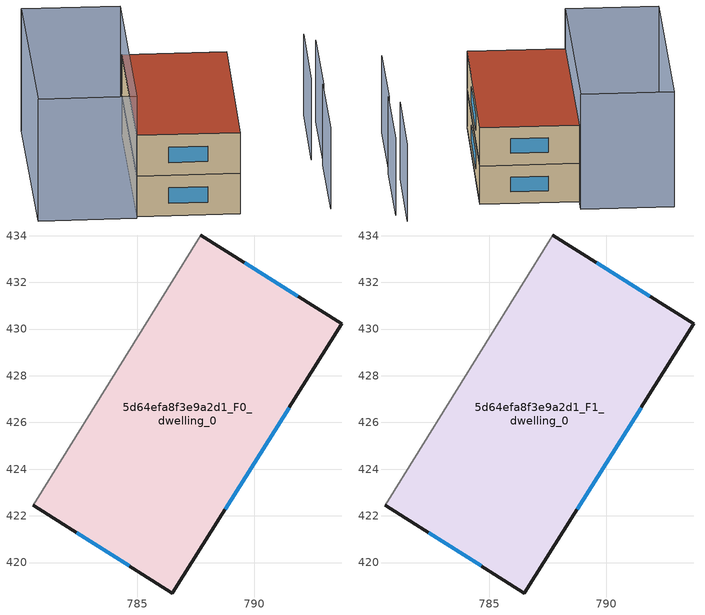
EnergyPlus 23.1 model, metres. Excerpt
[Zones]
5d64efa8f3e9a2d1_F0_dwelling_0
 floor ground (EU_floor_Construction): 793.75,430.23 786.5,418.7 780.54,422.45 787.71,434.03 z0
 wall outside (EU_wall_Construction): 780.54,422.45 786.5,418.7 793.75,430.23 787.71,434.03 z0:3
 wall adiabatic (EU_wall_Construction): 787.71,434.03 780.54,422.45 z0:3
 window (EU_Window_Construction): 788.76,422.29 791.49,426.63 / 782.39,421.28 784.64,419.87 / 791.87,431.41 789.59,432.84 z0.93:2.07
5d64efa8f3e9a2d1_F1_dwelling_0
 floor to 5d64efa8f3e9a2d1_F0_dwelling_0 (EU_floor_Construction): 793.75,430.23 786.5,418.7 780.54,422.45 787.71,434.03 z3
 wall outside (EU_wall_Construction): 780.54,422.45 786.5,418.7 793.75,430.23 787.71,434.03 z3:6
 wall adiabatic (EU_wall_Construction): 787.71,434.03 780.54,422.45 z3:6
 window (EU_Window_Construction): 788.76,422.29 791.49,426.63 / 782.39,421.28 784.64,419.87 / 791.87,431.41 789.59,432.84 z3.93:5.07
 roof outside (EU_roof_Construction): 786.5,418.7 793.75,430.23 787.71,434.03 780.54,422.45 z6
shading: 791.93,415.77 795.78,421.99 / 795.86,421.94 799.75,428.23 / 795.72,423.21 799.7,429.54 z0:6; 788.43,435.19 780.41,422.24 / 780.41,422.24 774.71,425.77 / 774.71,425.77 782.73,438.72 / 782.73,438.72 788.43,435.19 z0:9
[Building]
EU S2 Campaign: North Axis=0; Terrain=City; Solar Distribution=FullExterior
[Site:Location]
Montreal-Trudeau.Intl.AP: Latitude=45.4667; Longitude=-73.75; Time Zone=-5; Elevation=36
[SizingPeriod:WeatherFileDays]
AnnualSizingPeriod: Begin Month=1; Begin Day of Month=1; End Month=12; End Day of Month=31; Day of Week for Start Day=Monday; Use Weather File Daylight Saving Period=No; Use Weather File Rain and Snow Indicators=No
[MATERIAL]
EU_InternalMass_Material: Roughness=MediumRough; Thickness=0.1; Conductivity=1; Density=1800; Specific Heat=900; Thermal Absorptance=0.9; Solar Absorptance=0.7; Visible Absorptance=0.7
[MATERIAL:NOMASS] Roughness=MediumRough; Thermal Absorptance=0.9; Solar Absorptance=0.7; Visible Absorptance=0.7
Name | Thermal Resistance
EU_wall_NoMass; EU_floor_NoMass | 1.51479
EU_roof_NoMass | 2.84114
[WINDOWMATERIAL:SIMPLEGLAZINGSYSTEM]
EU_Window_SimpleGlazing: UFactor=3.53504; Solar Heat Gain Coefficient=0.8; Visible Transmittance=0.8
[CONSTRUCTION]
EU_wall_Construction: EU_wall_NoMass
EU_roof_Construction: EU_roof_NoMass
EU_floor_Construction: EU_floor_NoMass
EU_Window_Construction: EU_Window_SimpleGlazing
EU_InternalMass_Construction: EU_InternalMass_Material
[ZONE] Type=1; Multiplier=1; Ceiling Height=autocalculate; Volume=289.794; Floor Area=autocalculate; Part of Total Floor Area=Yes
5d64efa8f3e9a2d1_F0_dwelling_0; 5d64efa8f3e9a2d1_F1_dwelling_0
[INTERNALMASS] Construction=EU_InternalMass_Construction; Surface Area=96.5983
Name | Zone or ZoneList
5d64efa8f3e9a2d1_F0_dwelling_0_EU_InternalMass | 5d64efa8f3e9a2d1_F0_dwelling_0
5d64efa8f3e9a2d1_F1_dwelling_0_EU_InternalMass | 5d64efa8f3e9a2d1_F1_dwelling_0
[OTHEREQUIPMENT] Fuel Type=Electricity; Design Level Calculation Method=Watts/Area; Power per Zone Floor Area=1; Fraction Latent=0; Fraction Radiant=0; Fraction Lost=0; Carbon Dioxide Generation Rate=0; EndUse Subcategory=EU_Step8_InternalGains
Name | Zone or ZoneList or Space or SpaceList | Schedule
EU_Step8_InternalGain_5d64efa8f3e9a2d1_F0_dwelling_0_f000 | 5d64efa8f3e9a2d1_F0_dwelling_0 | EU_Step8_GainSchedule_5d64efa8f3e9a2d1_F0_dwelling_0_f000
EU_Step8_InternalGain_5d64efa8f3e9a2d1_F1_dwelling_0_f000 | 5d64efa8f3e9a2d1_F1_dwelling_0 | EU_Step8_GainSchedule_5d64efa8f3e9a2d1_F1_dwelling_0_f000
[ZONEVENTILATION:DESIGNFLOWRATE] Schedule=EU_AlwaysOn; Design Flow Rate Calculation Method=AirChanges/Hour; Air Changes per Hour=0.775154; Ventilation Type=Natural; Fan Pressure Rise=0; Fan Total Efficiency=1; Constant Term Coefficient=1; Temperature Term Coefficient=0; Velocity Term Coefficient=0; Velocity Squared Term Coefficient=0; Minimum Indoor Temperature=-100; Maximum Indoor Temperature=100; Delta Temperature=-100; Minimum Outdoor Temperature=-100; Maximum Outdoor Temperature=100; Maximum Wind Speed=40
Name | Zone or ZoneList or Space or SpaceList
EU_ConstantAir_5d64efa8f3e9a2d1_F0_dwelling_0 | 5d64efa8f3e9a2d1_F0_dwelling_0
EU_ConstantAir_5d64efa8f3e9a2d1_F1_dwelling_0 | 5d64efa8f3e9a2d1_F1_dwelling_0
[HVACTEMPLATE:THERMOSTAT] Constant Heating Setpoint=20; Constant Cooling Setpoint=50
EU_HeatOnly_5d64efa8f3e9a2d1_F0_dwelling_0; EU_HeatOnly_5d64efa8f3e9a2d1_F1_dwelling_0
[HVACTEMPLATE:ZONE:IDEALLOADSAIRSYSTEM] System Availability Schedule=EU_AlwaysOn; Maximum Heating Supply Air Temperature=50; Minimum Cooling Supply Air Temperature=13; Maximum Heating Supply Air Humidity Ratio=0.0156; Minimum Cooling Supply Air Humidity Ratio=0.0077; Heating Limit=NoLimit; Cooling Limit=NoLimit; Heating Availability Schedule=EU_AlwaysOn; Cooling Availability Schedule=EU_CoolingOff; Dehumidification Control Type=ConstantSensibleHeatRatio; Cooling Sensible Heat Ratio=0.7; Dehumidification Setpoint=60; Humidification Control Type=None; Humidification Setpoint=30; Outdoor Air Method=None; Outdoor Air Flow Rate per Person=0.00944; Outdoor Air Flow Rate per Zone Floor Area=0; Outdoor Air Flow Rate per Zone=0; Demand Controlled Ventilation Type=None; Outdoor Air Economizer Type=NoEconomizer; Heat Recovery Type=None; Sensible Heat Recovery Effectiveness=0.7; Latent Heat Recovery Effectiveness=0.65
Name | Template Thermostat
5d64efa8f3e9a2d1_F0_dwelling_0 | EU_HeatOnly_5d64efa8f3e9a2d1_F0_dwelling_0
5d64efa8f3e9a2d1_F1_dwelling_0 | EU_HeatOnly_5d64efa8f3e9a2d1_F1_dwelling_0
[SIZING:ZONE] Zone Cooling Design Supply Air Temperature Input Method=SupplyAirTemperature; Zone Cooling Design Supply Air Temperature=13; Zone Heating Design Supply Air Temperature Input Method=SupplyAirTemperature; Zone Heating Design Supply Air Temperature=50; Zone Cooling Design Supply Air Humidity Ratio=0.008; Zone Heating Design Supply Air Humidity Ratio=0.008; Cooling Design Air Flow Method=DesignDay; Cooling Design Air Flow Rate=0; Cooling Minimum Air Flow per Zone Floor Area=0.000762; Cooling Minimum Air Flow=0; Cooling Minimum Air Flow Fraction=0.2; Heating Design Air Flow Method=DesignDay; Heating Design Air Flow Rate=0; Heating Maximum Air Flow per Zone Floor Area=0.002032; Heating Maximum Air Flow=0.141576; Heating Maximum Air Flow Fraction=0.3; Account for Dedicated Outdoor Air System=No; Dedicated Outdoor Air System Control Strategy=NeutralSupplyAir; Dedicated Outdoor Air Low Setpoint Temperature for Design=autosize; Dedicated Outdoor Air High Setpoint Temperature for Design=autosize; Zone Load Sizing Method=Sensible Load Only No Latent Load; Zone Latent Cooling Design Supply Air Humidity Ratio Input Method=HumidityRatioDifference; Zone Cooling Design Supply Air Humidity Ratio Difference=0.005; Zone Latent Heating Design Supply Air Humidity Ratio Input Method=HumidityRatioDifference; Zone Humidification Design Supply Air Humidity Ratio Difference=0.005
5d64efa8f3e9a2d1_F0_dwelling_0; 5d64efa8f3e9a2d1_F1_dwelling_0
[SCHEDULE:CONSTANT]
Name | Hourly Value
EU_AlwaysOn | 1
EU_CoolingOff | 0
[SCHEDULE:FILE] Column Number=1; Rows to Skip at Top=0; Number of Hours of Data=8760; Column Separator=Comma; Interpolate to Timestep=No; Minutes per Item=60; Adjust Schedule for Daylight Savings=Yes
Name | File
EU_Step8_GainSchedule_5d64efa8f3e9a2d1_F0_dwelling_0_f000 | ../../schedules/5d64efa8f3e9a2d1/5d64efa8f3e9a2d1_F0_dwelling_0_f000_gain.csv
EU_Step8_GainSchedule_5d64efa8f3e9a2d1_F1_dwelling_0_f000 | ../../schedules/5d64efa8f3e9a2d1/5d64efa8f3e9a2d1_F1_dwelling_0_f000_gain.csv
